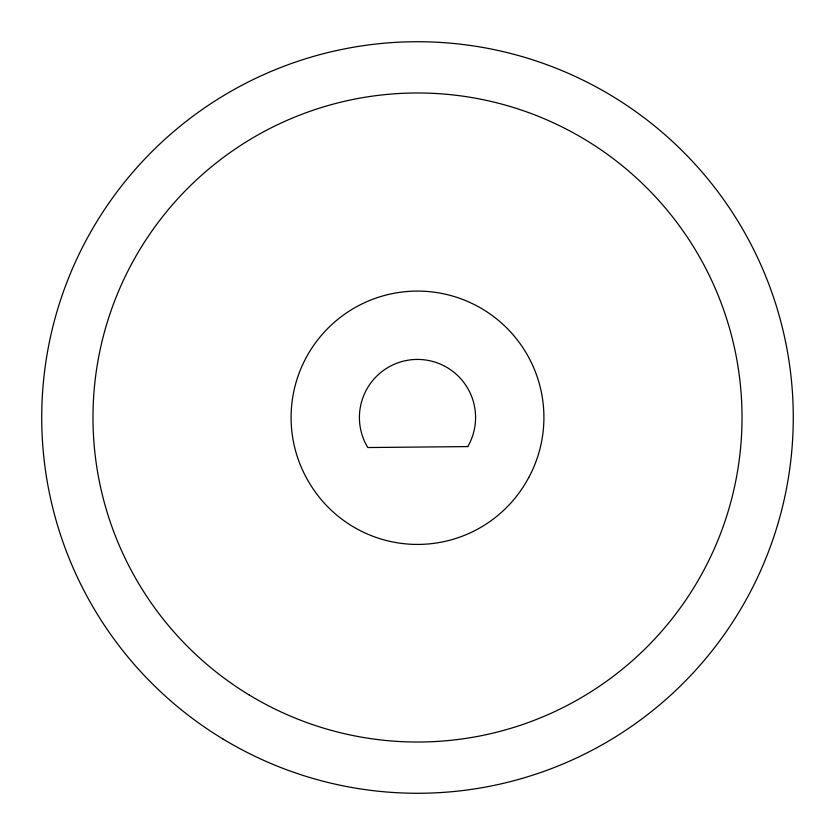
<?xml version="1.0" encoding="UTF-8"?>
<svg xmlns="http://www.w3.org/2000/svg" width="835" height="835" viewBox="0 0 835 835"><rect width="100%" height="100%" fill="white"/><g stroke="black" fill="none" stroke-linecap="round" stroke-linejoin="round"><path stroke-width="1.25" d="M528.847 477.349L527.438 479.885A125.887 125.887 0 0 1 308.762 481.952L307.301 479.447A126.419 126.419 0 0 1 416.31 291.091A126.419 126.419 0 0 1 528.847 477.349M467.767 446.589L367.786 447.539A58.085 58.085 0 0 1 379.591 373.495A58.085 58.085 0 0 1 454.564 372.786A58.085 58.085 0 0 1 467.767 446.589M222.799 738.902A375.771 375.771 0 0 0 793.187 425.412A375.771 375.771 0 0 0 236.514 88.186A375.771 375.771 0 0 0 222.799 738.902M249.362 695.064A324.512 324.512 0 0 0 741.95 424.337A324.512 324.512 0 0 0 261.198 133.109A324.512 324.512 0 0 0 249.362 695.064"/></g></svg>
